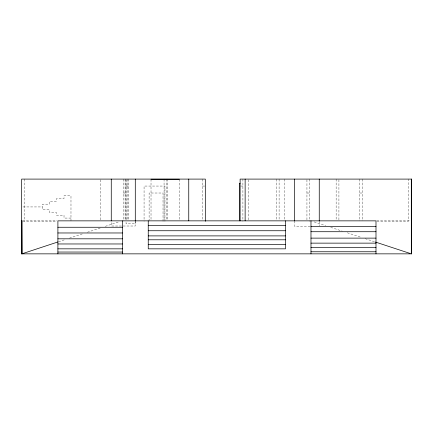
<?xml version="1.0" encoding="UTF-8"?>
<svg xmlns="http://www.w3.org/2000/svg" width="433" height="433" viewBox="0 0 433 433"><rect width="100%" height="100%" fill="white"/><g stroke="black" fill="none" stroke-linecap="round" stroke-linejoin="round"><path stroke-width="0.32" stroke-dasharray="2.17 1.62" d="M58.536 241.755L64.425 239.812M69.421 238.166L82.871 233.733M87.352 232.256L100.802 227.823M105.284 226.345L118.794 221.891M125.971 186.055L128.753 186.055M202.536 186.055L205.318 186.055M240.645 186.055L244.299 186.055M123.275 193.015L126.057 193.015M306.943 193.015L309.725 193.015M359.801 193.015L362.589 193.015M22.998 206.936L42.531 206.936M70.98 218.075L64.019 218.075L64.019 215.293L56.452 215.293L56.452 212.506L49.492 212.506L49.492 209.724L42.531 209.724L42.531 204.154L49.492 204.154L49.492 201.372L56.452 201.372L56.452 198.585L64.019 198.585L64.019 195.803L70.98 195.803L70.98 220.857M22.559 220.857L57.01 220.857M376.737 220.857L409.964 220.857M22.781 221.274L56.869 221.274M376.889 221.274L408.525 221.274L408.525 179.094M310.223 226.427L294.629 226.427L294.629 220.857M314.163 221.907L325.654 225.68M330.736 227.352L342.281 231.146M347.309 232.802L360.186 237.035M365.154 238.67L375.351 242.02M362.589 179.094L362.589 220.857M359.801 179.094L359.801 220.857M338.92 179.771L338.92 220.186M336.138 179.094L336.138 220.608M319.256 220.857L319.256 225.858M309.725 179.094L309.725 221.274M306.943 179.771L306.943 221.274M284.67 179.094L284.67 220.186M279.101 179.094L279.101 220.608M276.682 179.094L276.682 220.608M248.282 179.765L248.282 220.608M242.908 179.094L242.908 221.274M202.536 179.094L202.536 220.614M179.419 179.235L179.419 220.608M167.733 179.094L167.733 220.608M166.851 179.094L166.851 220.608M164.946 221.274L164.946 186.055L144.065 186.055L144.065 221.274M164.064 179.094L164.064 220.608M163.03 221.274L163.03 193.015L149.109 193.015L149.109 220.603M151.02 179.235L151.02 220.608M135.599 221.274L135.61 223.78L126.057 223.78L126.057 221.274M135.291 220.857L135.291 226.01L111.265 226.01L111.265 220.857M128.753 179.094L128.753 220.614M127.87 179.094L127.87 220.608M126.057 179.765L126.057 220.857M125.971 179.094L125.971 220.614M125.088 179.094L125.088 220.608M123.275 179.094L123.275 220.857M100.553 179.771L100.553 220.857M24.448 179.094L24.448 221.274"/><path stroke-width="0.65" d="M58.011 241.928L21.839 253.852L21.666 220.857L21.704 253.852L21.666 179.094L205.318 179.094L205.318 221.274M151.02 179.235L179.419 179.235M240.12 183.273L239.427 183.273L239.427 220.857M411.312 220.857L411.312 179.094L411.312 253.852M148.243 225.593L285.504 225.593M310.981 226.427L375.99 226.427M57.898 227.26L122.49 227.26M148.243 230.74L285.504 230.74M310.981 231.72L375.99 231.72M57.898 232.97L122.49 232.97M148.243 235.893L285.504 235.893M310.981 238.123L375.99 238.123M57.898 238.816L122.49 238.816M148.243 239.79L285.504 239.79M310.981 243.135L375.99 243.135M57.898 243.968L122.49 243.968M148.243 244.385L285.504 244.385M310.981 247.449L375.99 247.449M57.898 248.84L122.49 248.84M310.981 251.762L375.99 251.762M57.898 252.044L122.49 252.044M21.666 253.852L411.35 253.852L375.535 242.079M411.35 253.906L411.35 179.094L240.12 179.094L240.12 220.857M375.99 253.852L375.99 220.857L57.898 220.857L57.898 253.852M319.256 179.094L319.256 220.857M310.981 220.857L310.981 253.852M294.629 179.094L294.629 220.857M285.504 220.857L285.504 248.84L148.243 248.84L148.243 220.857M245.132 179.094L245.132 220.857M188.756 179.094L188.756 220.857M135.291 179.094L135.291 220.857M122.49 220.857L122.49 253.852M111.265 179.094L111.265 220.857M22.078 220.857L22.078 253.852"/></g></svg>
